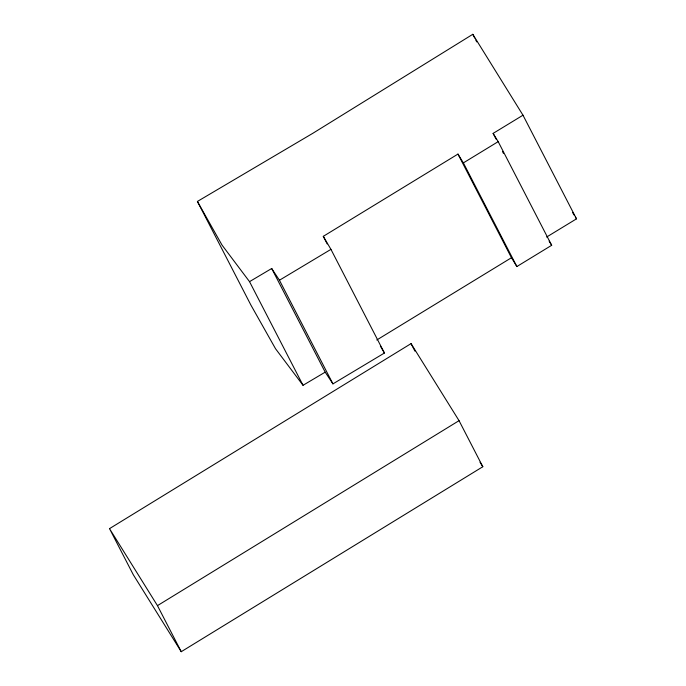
<?xml version="1.0" encoding="UTF-8"?>
<svg xmlns="http://www.w3.org/2000/svg" width="686" height="686" viewBox="0 0 686 686"><rect width="100%" height="100%" fill="white"/><g stroke="black" fill="none" stroke-linecap="round" stroke-linejoin="round"><path stroke-width="1.03" d="M546.622 237.047L576.489 218.851L522.989 115.205L472.8 34.3L312.756 133.341L197.414 201.444L250.913 305.09L275.532 348.737L303.032 385.3L325.19 372.146L271.69 268.5L249.532 281.646L222.032 245.091L197.414 201.444M109.511 528.64L411.051 343.617L459.045 420.664L482.815 466.729L181.241 651.7L133.281 574.714L109.511 528.64L157.463 605.635L181.241 651.7M157.463 605.635L459.045 420.664M327.213 243.942L323.286 236.336L457.965 154.084L463.367 162.891L516.867 266.545L551.673 245.296L498.182 141.642L493.123 133.393L522.989 115.205M463.367 162.891L498.182 141.642M376.786 339.99L511.464 257.73L457.965 154.084M330.944 249.361L384.434 353.016L332.942 383.877L279.442 280.231L330.944 249.361L323.286 236.336M271.69 268.5L279.442 280.231M325.19 372.146L332.942 383.877M479.994 462.201L482.815 466.729M572.544 212.489L574.233 215.215M575.365 217.033L576.489 218.851M549.152 241.172L551.673 245.296M511.464 257.73L516.867 266.545M380.353 346.07L384.434 353.016M472.8 34.3L474.763 38.107M475.75 40.002L476.727 41.906M493.123 133.393L496.072 139.095M502.452 151.46L503.43 153.364M411.051 343.617L414.936 351.138M249.532 281.646L303.032 385.3"/></g></svg>
